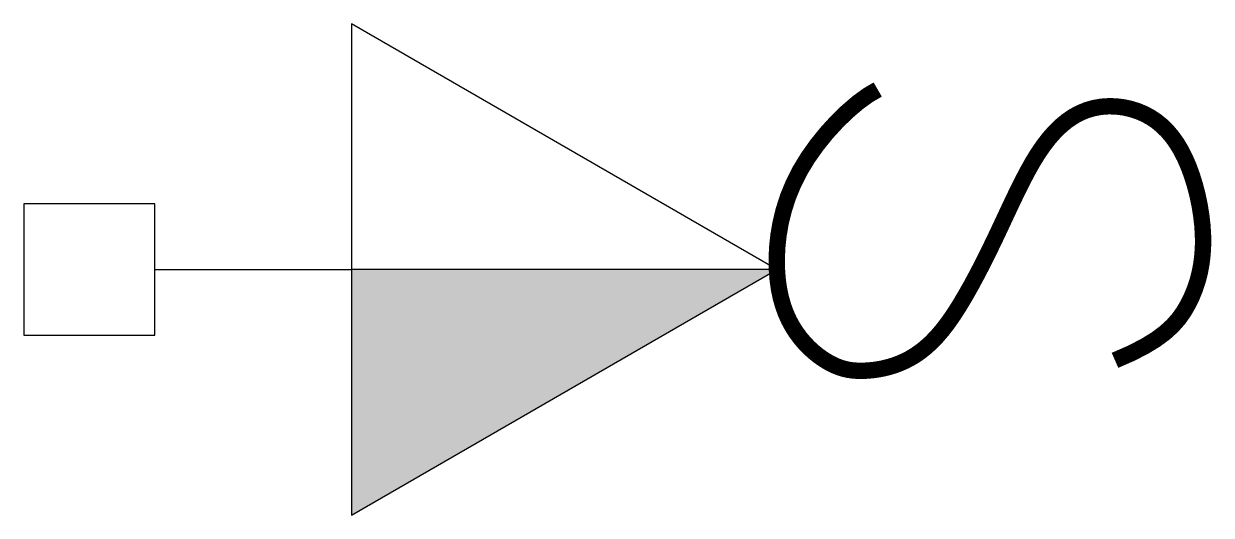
# Model space of a CAD drawing. Header units: millimetres. Extents: x -3108.762 to -3108.037, y 3745.104 to 3745.404.
import ezdxf

# ---------------------------------------------------------------- set-up
doc = ezdxf.new("R2010")
doc.units = ezdxf.units.MM
doc.header["$LTSCALE"] = 10
doc.layers.add('Ele_tomadas', color=2, linetype='Continuous')

msp = doc.modelspace()

# ---------------------------------------------------------------- hatches: boundary and pattern name
at = {"layer": 'Ele_tomadas'}
msp.add_hatch(color=1, dxfattribs=at).paths.add_polyline_path([(-3108.56205, 3745.1044), (-3108.30225, 3745.2544), (-3108.56205, 3745.2544)])

# ---------------------------------------------------------------- linework, layer by layer
at = {"layer": 'Ele_tomadas', "color": 4}
msp.add_line((-3108.68205, 3745.2544), (-3108.56205, 3745.2544), dxfattribs=at)
at = {"layer": 'Ele_tomadas', "color": 1}
msp.add_line((-3108.30225, 3745.2544), (-3108.56205, 3745.2544), dxfattribs=at)
at = {"layer": 'Ele_tomadas', "color": 3}
for points in [[(-3108.56205, 3745.1044), (-3108.30225, 3745.2544), (-3108.56205, 3745.4044)], [(-3108.76205, 3745.2144), (-3108.68205, 3745.2144), (-3108.68205, 3745.2944), (-3108.76205, 3745.2944)]]:
    msp.add_lwpolyline(points, close=True, dxfattribs=at)
at = {"layer": 'Ele_tomadas', "color": 1, "const_width": 0.01}
msp.add_lwpolyline([(-3108.2407, 3745.36425), (-3108.24649, 3745.36088), (-3108.25267, 3745.3564), (-3108.25906, 3745.35097), (-3108.2655, 3745.34473), (-3108.2718, 3745.33784), (-3108.2778, 3745.33044), (-3108.28331, 3745.32268), (-3108.28815, 3745.31472), (-3108.29221, 3745.30669), (-3108.29549, 3745.29868), (-3108.29805, 3745.29073), (-3108.29996, 3745.28293), (-3108.30127, 3745.27533), (-3108.30205, 3745.268), (-3108.30236, 3745.261), (-3108.30225, 3745.2544), (-3108.30178, 3745.24824), (-3108.30098, 3745.24252), (-3108.29987, 3745.23721), (-3108.29847, 3745.23229), (-3108.29681, 3745.22773), (-3108.29491, 3745.22351), (-3108.29279, 3745.21959), (-3108.29048, 3745.21597), (-3108.288, 3745.21262), (-3108.28537, 3745.20952), (-3108.28265, 3745.2067), (-3108.27985, 3745.20414), (-3108.27701, 3745.20185), (-3108.27417, 3745.19982), (-3108.27136, 3745.19807), (-3108.26862, 3745.19658), (-3108.26597, 3745.19536), (-3108.26339, 3745.1944), (-3108.26086, 3745.19366), (-3108.25836, 3745.19313), (-3108.25586, 3745.19278), (-3108.25335, 3745.1926), (-3108.25079, 3745.19255), (-3108.24816, 3745.19263), (-3108.24545, 3745.19282), (-3108.24266, 3745.19312), (-3108.23979, 3745.19355), (-3108.23685, 3745.19414), (-3108.23385, 3745.19489), (-3108.23079, 3745.19583), (-3108.22769, 3745.19697), (-3108.22455, 3745.19834), (-3108.22137, 3745.19994), (-3108.21815, 3745.20184), (-3108.2149, 3745.20406), (-3108.2116, 3745.20666), (-3108.20825, 3745.20968), (-3108.20484, 3745.21318), (-3108.20138, 3745.21719), (-3108.19786, 3745.22176), (-3108.19427, 3745.22692), (-3108.19064, 3745.23261), (-3108.18699, 3745.23875), (-3108.18333, 3745.24525), (-3108.17968, 3745.25205), (-3108.17608, 3745.25905), (-3108.17253, 3745.26618), (-3108.16906, 3745.27335), (-3108.16568, 3745.2805), (-3108.16238, 3745.28756), (-3108.15913, 3745.29448), (-3108.15591, 3745.30121), (-3108.1527, 3745.30769), (-3108.14948, 3745.31387), (-3108.14622, 3745.3197), (-3108.1429, 3745.32512), (-3108.1395, 3745.33008), (-3108.13601, 3745.33459), (-3108.13242, 3745.33863), (-3108.12873, 3745.3422), (-3108.12493, 3745.34531), (-3108.12101, 3745.34794), (-3108.11696, 3745.3501), (-3108.11278, 3745.35179), (-3108.10847, 3745.353), (-3108.10407, 3745.35375), (-3108.09961, 3745.35405), (-3108.09515, 3745.35393), (-3108.09072, 3745.35339), (-3108.08637, 3745.35244), (-3108.08215, 3745.35112), (-3108.0781, 3745.34942), (-3108.07426, 3745.34737), (-3108.07063, 3745.34495), (-3108.0672, 3745.34216), (-3108.06398, 3745.33899), (-3108.06096, 3745.33543), (-3108.05814, 3745.33147), (-3108.05551, 3745.3271), (-3108.05308, 3745.32231), (-3108.05084, 3745.31711), (-3108.04881, 3745.31155), (-3108.04701, 3745.30573), (-3108.04545, 3745.29971), (-3108.04417, 3745.29356), (-3108.04317, 3745.28738), (-3108.04247, 3745.28123), (-3108.04211, 3745.27519), (-3108.04208, 3745.26933), (-3108.0424, 3745.26366), (-3108.04305, 3745.25816), (-3108.04403, 3745.25284), (-3108.04534, 3745.2477), (-3108.04698, 3745.24272), (-3108.04893, 3745.23791), (-3108.05119, 3745.23326), (-3108.0538, 3745.22876), (-3108.05689, 3745.22438), (-3108.06065, 3745.2201), (-3108.06527, 3745.21587), (-3108.07091, 3745.21168), (-3108.07777, 3745.20748), (-3108.08602, 3745.20325), (-3108.09584, 3745.19895)], dxfattribs=at)

doc.saveas('drawing.dxf')
